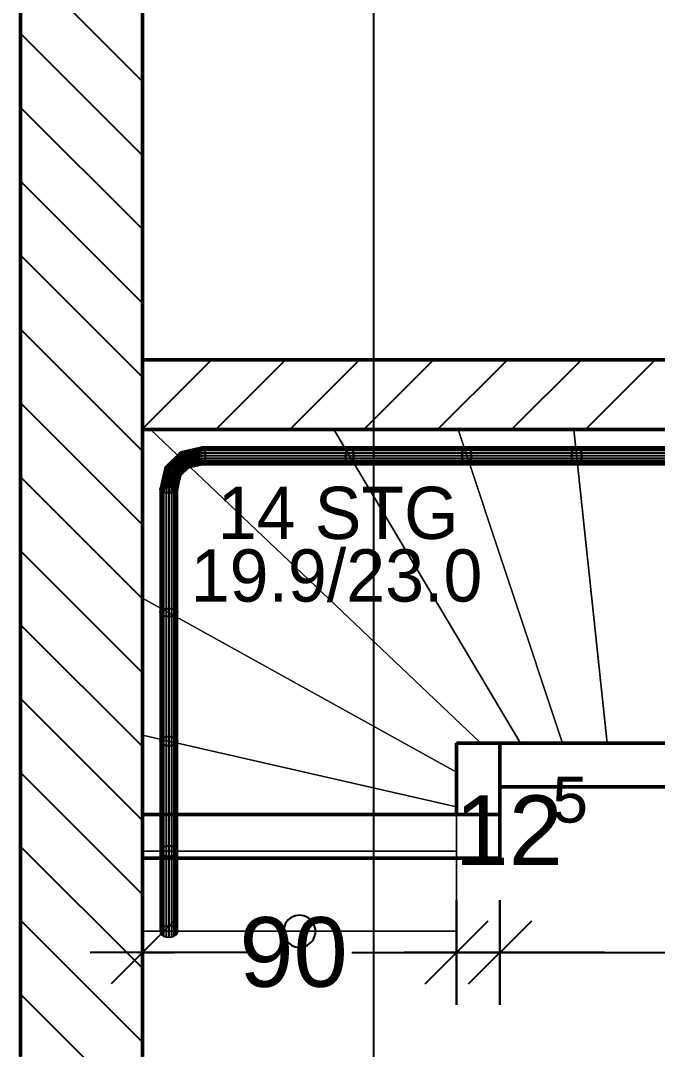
# Model space of a CAD drawing. Extents: x 0 to 756, y -25 to 420.
# Drawn here: x 113.6 to 150.1, y 233.6 to 292.7 of the extents above; entities that cross this region are included whole.
import ezdxf
from ezdxf.lldxf.tags import DXFTag

# ---------------------------------------------------------------- set-up
doc = ezdxf.new("R2010")
doc.units = 0
doc.layers.get('0').update_dxf_attribs({"lineweight": 25})
doc.layers.get('DEFPOINTS').update_dxf_attribs({"lineweight": 25})
for name, color, linetype, lineweight in [('A_Aussenwand', 7, 'Continuous', 25), ('A_Innenwand', 7, 'Continuous', 25), ('Allgemein01', 7, 'Continuous', 13), ('Standard', 7, 'Continuous', 25), ('Treppe', 7, 'Continuous', 13), ('Wand Holz nicht tragend', 7, 'Continuous', 13), ('Wand Holz tragend', 7, 'Continuous', 13)]:
    doc.layers.add(name, color=color, linetype=linetype, lineweight=lineweight)
doc.layers.add('A_Dach', color=1, linetype='Continuous', lineweight=25, true_color=0xff0000)
doc.styles.get("Standard").update_dxf_attribs({"font": 'arial.ttf'})
tags = doc.linetypes.add('VERDECKT2_S2', pattern=[0.27, 0.2, -0.07]).pattern_tags.tags
tags[6:7] = [DXFTag(74, 4), DXFTag(75, 0), DXFTag(340, '0'), DXFTag(46, 1.0), DXFTag(50, 0.0), DXFTag(44, 0.0), DXFTag(45, 0.0)]
tags[4:5] = [DXFTag(74, 4), DXFTag(75, 0), DXFTag(340, '0'), DXFTag(46, 1.0), DXFTag(50, 0.0), DXFTag(44, 0.0), DXFTag(45, 0.0)]

# ---------------------------------------------------------------- blocks, each defined once
blk = doc.blocks.new('Referenz-A01I5YQ8IE')
at = {"layer": 'Allgemein01', "color": 0, "linetype": 'VERDECKT2_S2', "lineweight": -2, "ltscale": 0.25}
blk.add_line((133.815, 414.475), (133.815, 5.763), dxfattribs=at)
at = {"layer": 'DEFPOINTS', "color": 0, "linetype": 'Continuous', "lineweight": -2, "ltscale": 0.25}
for p, q in [((120.567, 273.168), (120.567, 273.168)), ((120.567, 273.168), (120.567, 273.168)), ((120.567, 273.168), (120.567, 273.168)), ((120.567, 273.168), (120.567, 273.168)), ((120.567, 269.168), (120.567, 269.168)), ((120.567, 269.168), (120.567, 269.168)), ((120.567, 269.168), (120.567, 269.168)), ((120.567, 269.168), (120.567, 269.168)), ((138.567, 251.168), (138.567, 251.168)), ((138.567, 251.168), (138.567, 251.168)), ((120.567, 247.073), (120.567, 247.073)), ((120.567, 247.073), (120.567, 247.073)), ((120.567, 244.573), (120.567, 244.573)), ((120.567, 244.573), (120.567, 244.573)), ((120.567, 244.573), (120.567, 244.573)), ((141.067, 244.573), (141.067, 244.573)), ((141.067, 244.573), (141.067, 244.573)), ((120.567, 239.147), (120.567, 239.147)), ((138.567, 239.147), (138.567, 239.147)), ((141.067, 239.147), (141.067, 239.147))]:
    blk.add_line(p, q, dxfattribs=at)
at = {"layer": 'Standard', "color": 0, "lineweight": -2}
for p, q in [((121.851, 266.926), (122.731, 267.869)), ((122.674, 267.81), (121.851, 266.926)), ((121.867, 267.007), (122.811, 267.884)), ((122.731, 267.869), (121.867, 267.007)), ((122.674, 267.81), (121.879, 266.83)), ((122.647, 267.714), (121.879, 266.83)), ((122.811, 267.884), (121.926, 267.064)), ((122.907, 267.855), (121.926, 267.064)), ((122.647, 267.714), (121.949, 266.728)), ((122.651, 267.59), (121.949, 266.728)), ((122.907, 267.855), (122.022, 267.092)), ((123.008, 267.785), (122.022, 267.092)), ((122.651, 267.59), (122.054, 266.629)), ((123.008, 267.785), (122.146, 267.088)), ((123.106, 267.68), (122.146, 267.088)), ((123.106, 267.68), (122.286, 267.052)), ((123.923, 268.143), (122.647, 267.714)), ((123.869, 268.072), (122.647, 267.714)), ((122.674, 267.81), (122.647, 267.714)), ((122.647, 267.714), (122.651, 267.59)), ((123.869, 268.072), (122.651, 267.59)), ((123.826, 267.962), (122.651, 267.59)), ((122.651, 267.59), (122.686, 267.451)), ((123.983, 268.168), (122.674, 267.81)), ((123.923, 268.143), (122.674, 267.81)), ((122.731, 267.869), (122.674, 267.81)), ((123.826, 267.962), (122.686, 267.451)), ((123.799, 267.822), (122.686, 267.451)), ((123.983, 268.168), (122.731, 267.869)), ((124.043, 268.143), (122.731, 267.869)), ((122.811, 267.884), (122.731, 267.869)), ((123.799, 267.822), (122.749, 267.309)), ((123.789, 267.668), (122.749, 267.309)), ((124.043, 268.143), (122.811, 267.884)), ((124.097, 268.072), (122.811, 267.884)), ((122.907, 267.855), (122.811, 267.884)), ((123.789, 267.668), (122.834, 267.179)), ((124.097, 268.072), (122.907, 267.855)), ((124.14, 267.962), (122.907, 267.855)), ((123.008, 267.785), (122.907, 267.855)), ((124.14, 267.962), (123.008, 267.785)), ((124.167, 267.822), (123.008, 267.785)), ((123.106, 267.68), (123.008, 267.785)), ((124.167, 267.822), (123.106, 267.68)), ((124.177, 267.668), (123.106, 267.68)), ((123.191, 267.55), (123.106, 267.68)), ((124.177, 267.668), (123.191, 267.55)), ((123.799, 267.822), (123.789, 267.668)), ((123.789, 267.668), (123.799, 267.513)), ((132.207, 267.668), (123.789, 267.668)), ((123.826, 267.962), (123.799, 267.822)), ((132.218, 267.822), (123.799, 267.822)), ((123.869, 268.072), (123.826, 267.962)), ((132.251, 267.962), (123.826, 267.962)), ((123.923, 268.143), (123.869, 268.072)), ((132.302, 268.072), (123.869, 268.072)), ((123.983, 268.168), (123.923, 268.143)), ((132.366, 268.143), (123.923, 268.143)), ((132.437, 268.168), (123.983, 268.168)), ((124.043, 268.143), (123.983, 268.168)), ((132.508, 268.143), (124.043, 268.143)), ((124.097, 268.072), (124.043, 268.143)), ((132.572, 268.072), (124.097, 268.072)), ((124.14, 267.962), (124.097, 268.072)), ((132.623, 267.962), (124.14, 267.962)), ((124.167, 267.822), (124.14, 267.962)), ((132.655, 267.822), (124.167, 267.822)), ((124.177, 267.668), (124.167, 267.822)), ((124.167, 267.513), (124.177, 267.668)), ((132.666, 267.668), (124.177, 267.668)), ((132.207, 267.668), (132.218, 267.822)), ((132.218, 267.822), (132.207, 267.668)), ((132.218, 267.513), (132.207, 267.668)), ((132.207, 267.668), (132.218, 267.513)), ((138.891, 267.668), (132.207, 267.668)), ((132.218, 267.822), (132.251, 267.962)), ((132.251, 267.962), (132.218, 267.822)), ((138.905, 267.822), (132.218, 267.822)), ((132.251, 267.962), (132.302, 268.072)), ((132.302, 268.072), (132.251, 267.962)), ((138.943, 267.962), (132.251, 267.962)), ((132.302, 268.072), (132.366, 268.143)), ((132.366, 268.143), (132.302, 268.072)), ((139.002, 268.072), (132.302, 268.072)), ((132.366, 268.143), (132.437, 268.168)), ((132.437, 268.168), (132.366, 268.143)), ((139.078, 268.143), (132.366, 268.143)), ((132.508, 268.143), (132.437, 268.168)), ((139.161, 268.168), (132.437, 268.168)), ((132.437, 268.168), (132.508, 268.143)), ((132.572, 268.072), (132.508, 268.143)), ((132.508, 268.143), (132.572, 268.072)), ((139.244, 268.143), (132.508, 268.143)), ((132.623, 267.962), (132.572, 268.072)), ((132.572, 268.072), (132.623, 267.962)), ((139.319, 268.072), (132.572, 268.072)), ((132.655, 267.822), (132.623, 267.962)), ((132.623, 267.962), (132.655, 267.822)), ((139.379, 267.962), (132.623, 267.962)), ((132.666, 267.668), (132.655, 267.822)), ((132.655, 267.822), (132.666, 267.668)), ((139.417, 267.822), (132.655, 267.822)), ((132.655, 267.513), (132.666, 267.668)), ((132.666, 267.668), (132.655, 267.513)), ((139.43, 267.668), (132.666, 267.668)), ((138.891, 267.668), (138.905, 267.822)), ((138.905, 267.822), (138.891, 267.668)), ((138.905, 267.513), (138.891, 267.668)), ((138.891, 267.668), (138.905, 267.513)), ((145.172, 267.668), (138.891, 267.668)), ((138.905, 267.822), (138.943, 267.962)), ((138.943, 267.962), (138.905, 267.822)), ((145.186, 267.822), (138.905, 267.822)), ((138.943, 267.962), (139.002, 268.072)), ((139.002, 268.072), (138.943, 267.962)), ((145.228, 267.962), (138.943, 267.962)), ((139.002, 268.072), (139.078, 268.143)), ((139.078, 268.143), (139.002, 268.072)), ((145.292, 268.072), (139.002, 268.072)), ((139.078, 268.143), (139.161, 268.168)), ((139.161, 268.168), (139.078, 268.143)), ((145.374, 268.143), (139.078, 268.143)), ((139.244, 268.143), (139.161, 268.168)), ((145.464, 268.168), (139.161, 268.168)), ((139.161, 268.168), (139.244, 268.143)), ((139.319, 268.072), (139.244, 268.143)), ((139.244, 268.143), (139.319, 268.072)), ((145.554, 268.143), (139.244, 268.143)), ((139.379, 267.962), (139.319, 268.072)), ((139.319, 268.072), (139.379, 267.962)), ((145.635, 268.072), (139.319, 268.072)), ((139.417, 267.822), (139.379, 267.962)), ((139.379, 267.962), (139.417, 267.822)), ((145.7, 267.962), (139.379, 267.962)), ((139.43, 267.668), (139.417, 267.822)), ((139.417, 267.822), (139.43, 267.668)), ((145.741, 267.822), (139.417, 267.822)), ((139.417, 267.513), (139.43, 267.668)), ((139.43, 267.668), (139.417, 267.513)), ((145.755, 267.668), (139.43, 267.668)), ((145.172, 267.668), (145.186, 267.822)), ((145.186, 267.822), (145.172, 267.668)), ((145.186, 267.513), (145.172, 267.668)), ((145.172, 267.668), (145.186, 267.513)), ((150.536, 267.668), (145.172, 267.668)), ((145.186, 267.822), (145.228, 267.962)), ((145.228, 267.962), (145.186, 267.822)), ((150.552, 267.822), (145.186, 267.822)), ((145.228, 267.962), (145.292, 268.072)), ((145.292, 268.072), (145.228, 267.962)), ((150.598, 267.962), (145.228, 267.962)), ((145.292, 268.072), (145.374, 268.143)), ((145.374, 268.143), (145.292, 268.072)), ((150.669, 268.072), (145.292, 268.072)), ((145.374, 268.143), (145.464, 268.168)), ((145.464, 268.168), (145.374, 268.143)), ((150.759, 268.143), (145.374, 268.143)), ((145.554, 268.143), (145.464, 268.168)), ((150.859, 268.168), (145.464, 268.168)), ((145.464, 268.168), (145.554, 268.143)), ((145.635, 268.072), (145.554, 268.143)), ((145.554, 268.143), (145.635, 268.072)), ((150.959, 268.143), (145.554, 268.143)), ((145.7, 267.962), (145.635, 268.072)), ((145.635, 268.072), (145.7, 267.962)), ((151.049, 268.072), (145.635, 268.072)), ((145.741, 267.822), (145.7, 267.962)), ((145.7, 267.962), (145.741, 267.822)), ((151.12, 267.962), (145.7, 267.962)), ((145.755, 267.668), (145.741, 267.822)), ((145.741, 267.822), (145.755, 267.668)), ((151.166, 267.822), (145.741, 267.822)), ((145.741, 267.513), (145.755, 267.668)), ((145.755, 267.668), (145.741, 267.513)), ((151.182, 267.668), (145.755, 267.668)), ((121.926, 267.064), (121.567, 265.758)), ((121.867, 267.007), (121.567, 265.758)), ((122.022, 267.092), (121.591, 265.819)), ((121.926, 267.064), (121.591, 265.819)), ((121.867, 267.007), (121.591, 265.696)), ((122.022, 267.092), (121.662, 265.874)), ((122.146, 267.088), (121.662, 265.874)), ((122.146, 267.088), (121.773, 265.918)), ((122.286, 267.052), (121.773, 265.918)), ((121.867, 267.007), (121.851, 266.926)), ((121.926, 267.064), (121.867, 267.007)), ((122.286, 267.052), (121.912, 265.947)), ((122.022, 267.092), (121.926, 267.064)), ((122.146, 267.088), (122.022, 267.092)), ((122.686, 267.451), (122.054, 266.629)), ((122.286, 267.052), (122.146, 267.088)), ((122.686, 267.451), (122.184, 266.544)), ((122.749, 267.309), (122.184, 266.544)), ((123.191, 267.55), (122.286, 267.052)), ((122.427, 266.989), (122.286, 267.052)), ((122.749, 267.309), (122.325, 266.481)), ((122.834, 267.179), (122.325, 266.481)), ((123.191, 267.55), (122.427, 266.989)), ((123.254, 267.408), (122.427, 266.989)), ((122.834, 267.179), (122.465, 266.446)), ((122.932, 267.074), (122.465, 266.446)), ((123.254, 267.408), (122.557, 266.904)), ((123.289, 267.269), (122.557, 266.904)), ((122.932, 267.074), (122.589, 266.442)), ((123.034, 267.003), (122.589, 266.442)), ((123.289, 267.269), (122.662, 266.805)), ((123.293, 267.145), (122.662, 266.805)), ((123.034, 267.003), (122.685, 266.47)), ((122.686, 267.451), (122.749, 267.309)), ((123.293, 267.145), (122.732, 266.703)), ((123.266, 267.049), (122.732, 266.703)), ((122.749, 267.309), (122.834, 267.179)), ((123.266, 267.049), (122.76, 266.607)), ((123.799, 267.513), (122.834, 267.179)), ((122.834, 267.179), (122.932, 267.074)), ((123.799, 267.513), (122.932, 267.074)), ((123.826, 267.374), (122.932, 267.074)), ((122.932, 267.074), (123.034, 267.003)), ((123.826, 267.374), (123.034, 267.003)), ((123.869, 267.263), (123.034, 267.003)), ((123.034, 267.003), (123.129, 266.975)), ((123.869, 267.263), (123.129, 266.975)), ((123.923, 267.192), (123.129, 266.975)), ((124.167, 267.513), (123.191, 267.55)), ((123.254, 267.408), (123.191, 267.55)), ((123.923, 267.192), (123.209, 266.99)), ((123.209, 266.99), (123.983, 267.168)), ((123.209, 266.99), (123.266, 267.049)), ((124.167, 267.513), (123.254, 267.408)), ((124.14, 267.374), (123.254, 267.408)), ((123.289, 267.269), (123.254, 267.408)), ((124.043, 267.192), (123.266, 267.049)), ((123.983, 267.168), (123.266, 267.049)), ((123.266, 267.049), (123.293, 267.145)), ((124.14, 267.374), (123.289, 267.269)), ((124.097, 267.263), (123.289, 267.269)), ((123.293, 267.145), (123.289, 267.269)), ((124.097, 267.263), (123.293, 267.145)), ((124.043, 267.192), (123.293, 267.145)), ((123.799, 267.513), (123.826, 267.374)), ((132.218, 267.513), (123.799, 267.513)), ((123.826, 267.374), (123.869, 267.263)), ((132.251, 267.374), (123.826, 267.374)), ((123.869, 267.263), (123.923, 267.192)), ((132.302, 267.263), (123.869, 267.263)), ((123.923, 267.192), (123.983, 267.168)), ((132.366, 267.192), (123.923, 267.192)), ((123.983, 267.168), (124.043, 267.192)), ((123.983, 267.168), (132.437, 267.168)), ((124.043, 267.192), (124.097, 267.263)), ((132.508, 267.192), (124.043, 267.192)), ((124.097, 267.263), (124.14, 267.374)), ((132.572, 267.263), (124.097, 267.263)), ((124.14, 267.374), (124.167, 267.513)), ((132.623, 267.374), (124.14, 267.374)), ((132.655, 267.513), (124.167, 267.513)), ((132.251, 267.374), (132.218, 267.513)), ((132.218, 267.513), (132.251, 267.374)), ((138.905, 267.513), (132.218, 267.513)), ((132.302, 267.263), (132.251, 267.374)), ((132.251, 267.374), (132.302, 267.263)), ((138.943, 267.374), (132.251, 267.374)), ((132.366, 267.192), (132.302, 267.263)), ((132.302, 267.263), (132.366, 267.192)), ((139.002, 267.263), (132.302, 267.263)), ((132.437, 267.168), (132.366, 267.192)), ((132.366, 267.192), (132.437, 267.168)), ((139.078, 267.192), (132.366, 267.192)), ((132.437, 267.168), (132.508, 267.192)), ((132.508, 267.192), (132.437, 267.168)), ((132.437, 267.168), (139.161, 267.168)), ((132.508, 267.192), (132.572, 267.263)), ((132.572, 267.263), (132.508, 267.192)), ((139.244, 267.192), (132.508, 267.192)), ((132.572, 267.263), (132.623, 267.374)), ((132.623, 267.374), (132.572, 267.263)), ((139.319, 267.263), (132.572, 267.263)), ((132.623, 267.374), (132.655, 267.513)), ((132.655, 267.513), (132.623, 267.374)), ((139.379, 267.374), (132.623, 267.374)), ((139.417, 267.513), (132.655, 267.513)), ((138.943, 267.374), (138.905, 267.513)), ((138.905, 267.513), (138.943, 267.374)), ((145.186, 267.513), (138.905, 267.513)), ((139.002, 267.263), (138.943, 267.374)), ((138.943, 267.374), (139.002, 267.263)), ((145.228, 267.374), (138.943, 267.374)), ((139.078, 267.192), (139.002, 267.263)), ((139.002, 267.263), (139.078, 267.192)), ((145.292, 267.263), (139.002, 267.263)), ((139.161, 267.168), (139.078, 267.192)), ((139.078, 267.192), (139.161, 267.168)), ((145.374, 267.192), (139.078, 267.192)), ((139.161, 267.168), (139.244, 267.192)), ((139.244, 267.192), (139.161, 267.168)), ((139.161, 267.168), (145.464, 267.168)), ((139.244, 267.192), (139.319, 267.263)), ((139.319, 267.263), (139.244, 267.192)), ((145.554, 267.192), (139.244, 267.192)), ((139.319, 267.263), (139.379, 267.374)), ((139.379, 267.374), (139.319, 267.263)), ((145.635, 267.263), (139.319, 267.263)), ((139.379, 267.374), (139.417, 267.513)), ((139.417, 267.513), (139.379, 267.374)), ((145.7, 267.374), (139.379, 267.374)), ((145.741, 267.513), (139.417, 267.513)), ((145.228, 267.374), (145.186, 267.513)), ((145.186, 267.513), (145.228, 267.374)), ((150.552, 267.513), (145.186, 267.513)), ((145.292, 267.263), (145.228, 267.374)), ((145.228, 267.374), (145.292, 267.263)), ((150.598, 267.374), (145.228, 267.374)), ((145.374, 267.192), (145.292, 267.263)), ((145.292, 267.263), (145.374, 267.192)), ((150.669, 267.263), (145.292, 267.263)), ((145.464, 267.168), (145.374, 267.192)), ((145.374, 267.192), (145.464, 267.168)), ((150.759, 267.192), (145.374, 267.192)), ((145.464, 267.168), (145.554, 267.192)), ((145.554, 267.192), (145.464, 267.168)), ((145.464, 267.168), (150.859, 267.168)), ((145.554, 267.192), (145.635, 267.263)), ((145.635, 267.263), (145.554, 267.192)), ((150.959, 267.192), (145.554, 267.192)), ((145.635, 267.263), (145.7, 267.374)), ((145.7, 267.374), (145.635, 267.263)), ((151.049, 267.263), (145.635, 267.263)), ((145.7, 267.374), (145.741, 267.513)), ((145.741, 267.513), (145.7, 267.374)), ((151.12, 267.374), (145.7, 267.374)), ((151.166, 267.513), (145.741, 267.513)), ((121.851, 266.926), (121.591, 265.696)), ((121.851, 266.926), (121.662, 265.641)), ((121.879, 266.83), (121.662, 265.641)), ((121.879, 266.83), (121.773, 265.597)), ((121.949, 266.728), (121.773, 265.597)), ((121.851, 266.926), (121.879, 266.83)), ((121.879, 266.83), (121.949, 266.728)), ((122.427, 266.989), (121.912, 265.947)), ((121.949, 266.728), (121.912, 265.568)), ((122.054, 266.629), (121.912, 265.568)), ((121.949, 266.728), (122.054, 266.629)), ((122.054, 266.629), (122.184, 266.544)), ((122.054, 266.629), (122.067, 265.559)), ((122.427, 266.989), (122.067, 265.956)), ((122.557, 266.904), (122.067, 265.956)), ((122.184, 266.544), (122.067, 265.559)), ((122.184, 266.544), (122.325, 266.481)), ((122.184, 266.544), (122.221, 265.568)), ((122.557, 266.904), (122.221, 265.947)), ((122.662, 266.805), (122.221, 265.947)), ((122.325, 266.481), (122.221, 265.568)), ((122.325, 266.481), (122.465, 266.446)), ((122.325, 266.481), (122.361, 265.597)), ((122.662, 266.805), (122.361, 265.918)), ((122.732, 266.703), (122.361, 265.918)), ((122.465, 266.446), (122.361, 265.597)), ((122.557, 266.904), (122.427, 266.989)), ((122.465, 266.446), (122.589, 266.442)), ((122.465, 266.446), (122.471, 265.641)), ((122.732, 266.703), (122.471, 265.874)), ((122.76, 266.607), (122.471, 265.874)), ((122.589, 266.442), (122.471, 265.641)), ((122.76, 266.607), (122.542, 265.819)), ((122.744, 266.527), (122.542, 265.819)), ((122.685, 266.47), (122.542, 265.696)), ((122.589, 266.442), (122.542, 265.696)), ((122.662, 266.805), (122.557, 266.904)), ((122.567, 265.758), (122.744, 266.527)), ((122.685, 266.47), (122.567, 265.758)), ((122.589, 266.442), (122.685, 266.47)), ((122.732, 266.703), (122.662, 266.805)), ((123.129, 266.975), (122.685, 266.47)), ((122.685, 266.47), (122.744, 266.527)), ((122.76, 266.607), (122.732, 266.703)), ((122.744, 266.527), (123.209, 266.99)), ((123.129, 266.975), (122.744, 266.527)), ((122.744, 266.527), (122.76, 266.607)), ((123.209, 266.99), (122.76, 266.607)), ((123.129, 266.975), (123.209, 266.99)), ((121.591, 265.819), (121.567, 265.758)), ((121.567, 265.758), (121.591, 265.819)), ((121.662, 265.874), (121.591, 265.819)), ((121.591, 265.819), (121.662, 265.874)), ((121.591, 265.819), (121.591, 258.73)), ((121.773, 265.918), (121.662, 265.874)), ((121.662, 265.874), (121.773, 265.918)), ((121.662, 265.874), (121.662, 258.792)), ((121.912, 265.947), (121.773, 265.918)), ((121.773, 265.918), (121.912, 265.947)), ((121.773, 265.918), (121.773, 258.841)), ((122.067, 265.956), (121.912, 265.947)), ((121.912, 265.947), (122.067, 265.956)), ((121.912, 265.947), (121.912, 258.873)), ((122.221, 265.947), (122.067, 265.956)), ((122.067, 265.956), (122.067, 258.884)), ((122.067, 265.956), (122.221, 265.947)), ((122.361, 265.918), (122.221, 265.947)), ((122.221, 265.947), (122.221, 258.873)), ((122.221, 265.947), (122.361, 265.918)), ((122.471, 265.874), (122.361, 265.918)), ((122.361, 265.918), (122.361, 258.841)), ((122.361, 265.918), (122.471, 265.874)), ((122.542, 265.819), (122.471, 265.874)), ((122.471, 265.874), (122.471, 258.792)), ((122.471, 265.874), (122.542, 265.819)), ((122.567, 265.758), (122.542, 265.819)), ((122.542, 265.819), (122.542, 258.73)), ((122.542, 265.819), (122.567, 265.758)), ((121.591, 265.696), (121.567, 265.758)), ((121.567, 265.758), (121.567, 258.661)), ((121.567, 265.758), (121.591, 265.696)), ((121.662, 265.641), (121.591, 265.696)), ((121.591, 265.696), (121.591, 258.593)), ((121.591, 265.696), (121.662, 265.641)), ((121.773, 265.597), (121.662, 265.641)), ((121.662, 265.641), (121.662, 258.531)), ((121.662, 265.641), (121.773, 265.597)), ((121.912, 265.568), (121.773, 265.597)), ((121.773, 265.597), (121.773, 258.481)), ((121.773, 265.597), (121.912, 265.568)), ((122.067, 265.559), (121.912, 265.568)), ((121.912, 265.568), (121.912, 258.45)), ((121.912, 265.568), (122.067, 265.559)), ((122.221, 265.568), (122.067, 265.559)), ((122.067, 265.559), (122.221, 265.568)), ((122.067, 265.559), (122.067, 258.439)), ((122.361, 265.597), (122.221, 265.568)), ((122.221, 265.568), (122.361, 265.597)), ((122.221, 265.568), (122.221, 258.45)), ((122.471, 265.641), (122.361, 265.597)), ((122.361, 265.597), (122.471, 265.641)), ((122.361, 265.597), (122.361, 258.481)), ((122.542, 265.696), (122.471, 265.641)), ((122.471, 265.641), (122.542, 265.696)), ((122.471, 265.641), (122.471, 258.531)), ((122.567, 265.758), (122.542, 265.696)), ((122.542, 265.696), (122.567, 265.758)), ((122.542, 265.696), (122.542, 258.593)), ((122.567, 258.661), (122.567, 265.758)), ((121.591, 258.73), (121.567, 258.661)), ((121.567, 258.661), (121.591, 258.73)), ((121.662, 258.792), (121.591, 258.73)), ((121.591, 258.73), (121.662, 258.792)), ((121.591, 258.73), (121.591, 251.364)), ((121.773, 258.841), (121.662, 258.792)), ((121.662, 258.792), (121.773, 258.841)), ((121.662, 258.792), (121.662, 251.437)), ((121.912, 258.873), (121.773, 258.841)), ((121.773, 258.841), (121.912, 258.873)), ((121.773, 258.841), (121.773, 251.495)), ((122.067, 258.884), (121.912, 258.873)), ((121.912, 258.873), (122.067, 258.884)), ((121.912, 258.873), (121.912, 251.532)), ((122.221, 258.873), (122.067, 258.884)), ((122.067, 258.884), (122.067, 251.544)), ((122.067, 258.884), (122.221, 258.873)), ((122.361, 258.841), (122.221, 258.873)), ((122.221, 258.873), (122.221, 251.532)), ((122.221, 258.873), (122.361, 258.841)), ((122.471, 258.792), (122.361, 258.841)), ((122.361, 258.841), (122.361, 251.495)), ((122.361, 258.841), (122.471, 258.792)), ((122.542, 258.73), (122.471, 258.792)), ((122.471, 258.792), (122.471, 251.437)), ((122.471, 258.792), (122.542, 258.73)), ((122.567, 258.661), (122.542, 258.73)), ((122.542, 258.73), (122.542, 251.364)), ((122.542, 258.73), (122.567, 258.661)), ((121.567, 258.661), (121.567, 251.284)), ((121.591, 258.593), (121.567, 258.661)), ((121.567, 258.661), (121.591, 258.593)), ((121.591, 258.593), (121.591, 251.203)), ((121.662, 258.531), (121.591, 258.593)), ((121.591, 258.593), (121.662, 258.531)), ((121.662, 258.531), (121.662, 251.131)), ((121.773, 258.481), (121.662, 258.531)), ((121.662, 258.531), (121.773, 258.481)), ((121.773, 258.481), (121.773, 251.073)), ((121.912, 258.45), (121.773, 258.481)), ((121.773, 258.481), (121.912, 258.45)), ((121.912, 258.45), (121.912, 251.036)), ((122.067, 258.439), (121.912, 258.45)), ((121.912, 258.45), (122.067, 258.439)), ((122.221, 258.45), (122.067, 258.439)), ((122.067, 258.439), (122.221, 258.45)), ((122.067, 258.439), (122.067, 251.023)), ((122.361, 258.481), (122.221, 258.45)), ((122.221, 258.45), (122.361, 258.481)), ((122.221, 258.45), (122.221, 251.036)), ((122.471, 258.531), (122.361, 258.481)), ((122.361, 258.481), (122.471, 258.531)), ((122.361, 258.481), (122.361, 251.073)), ((122.542, 258.593), (122.471, 258.531)), ((122.471, 258.531), (122.542, 258.593)), ((122.471, 258.531), (122.471, 251.131)), ((122.567, 258.661), (122.542, 258.593)), ((122.542, 258.593), (122.567, 258.661)), ((122.542, 258.593), (122.542, 251.203)), ((122.567, 251.284), (122.567, 258.661)), ((121.591, 251.364), (121.567, 251.284)), ((121.567, 251.284), (121.591, 251.364)), ((121.591, 251.203), (121.567, 251.284)), ((121.567, 251.284), (121.567, 244.968)), ((121.567, 251.284), (121.591, 251.203)), ((121.662, 251.437), (121.591, 251.364)), ((121.591, 251.364), (121.662, 251.437)), ((121.591, 251.364), (121.591, 245.063)), ((121.662, 251.131), (121.591, 251.203)), ((121.591, 251.203), (121.591, 244.872)), ((121.591, 251.203), (121.662, 251.131)), ((121.773, 251.495), (121.662, 251.437)), ((121.662, 251.437), (121.773, 251.495)), ((121.662, 251.437), (121.662, 245.149)), ((121.773, 251.073), (121.662, 251.131)), ((121.662, 251.131), (121.662, 244.786)), ((121.662, 251.131), (121.773, 251.073)), ((121.912, 251.532), (121.773, 251.495)), ((121.773, 251.495), (121.912, 251.532)), ((121.773, 251.495), (121.773, 245.217)), ((121.912, 251.036), (121.773, 251.073)), ((121.773, 251.073), (121.773, 244.718)), ((121.773, 251.073), (121.912, 251.036)), ((122.067, 251.544), (121.912, 251.532)), ((121.912, 251.532), (122.067, 251.544)), ((121.912, 251.532), (121.912, 245.261)), ((122.221, 251.532), (122.067, 251.544)), ((122.067, 251.544), (122.067, 245.276)), ((122.067, 251.544), (122.221, 251.532)), ((122.361, 251.495), (122.221, 251.532)), ((122.221, 251.532), (122.221, 245.261)), ((122.221, 251.532), (122.361, 251.495)), ((122.361, 251.073), (122.221, 251.036)), ((122.221, 251.036), (122.361, 251.073)), ((122.471, 251.437), (122.361, 251.495)), ((122.361, 251.495), (122.361, 245.217)), ((122.361, 251.495), (122.471, 251.437)), ((122.471, 251.131), (122.361, 251.073)), ((122.361, 251.073), (122.471, 251.131)), ((122.361, 251.073), (122.361, 244.718)), ((122.542, 251.364), (122.471, 251.437)), ((122.471, 251.437), (122.471, 245.149)), ((122.471, 251.437), (122.542, 251.364)), ((122.542, 251.203), (122.471, 251.131)), ((122.471, 251.131), (122.542, 251.203)), ((122.471, 251.131), (122.471, 244.786)), ((122.567, 251.284), (122.542, 251.364)), ((122.542, 251.364), (122.542, 245.063)), ((122.542, 251.364), (122.567, 251.284)), ((122.567, 251.284), (122.542, 251.203)), ((122.542, 251.203), (122.567, 251.284)), ((122.542, 251.203), (122.542, 244.872)), ((122.567, 244.968), (122.567, 251.284)), ((122.067, 251.023), (121.912, 251.036)), ((121.912, 251.036), (121.912, 244.674)), ((121.912, 251.036), (122.067, 251.023)), ((122.221, 251.036), (122.067, 251.023)), ((122.067, 251.023), (122.221, 251.036)), ((122.067, 251.023), (122.067, 244.659)), ((122.221, 251.036), (122.221, 244.674)), ((121.662, 245.149), (121.591, 245.063)), ((121.591, 245.063), (121.662, 245.149)), ((121.773, 245.217), (121.662, 245.149)), ((121.662, 245.149), (121.773, 245.217)), ((121.662, 245.149), (121.662, 240.566)), ((121.912, 245.261), (121.773, 245.217)), ((121.773, 245.217), (121.912, 245.261)), ((121.773, 245.217), (121.773, 240.641)), ((122.067, 245.276), (121.912, 245.261)), ((121.912, 245.261), (122.067, 245.276)), ((121.912, 245.261), (121.912, 240.689)), ((122.221, 245.261), (122.067, 245.276)), ((122.067, 245.276), (122.067, 240.706)), ((122.067, 245.276), (122.221, 245.261)), ((122.361, 245.217), (122.221, 245.261)), ((122.221, 245.261), (122.221, 240.689)), ((122.221, 245.261), (122.361, 245.217)), ((122.471, 245.149), (122.361, 245.217)), ((122.361, 245.217), (122.361, 240.641)), ((122.361, 245.217), (122.471, 245.149)), ((122.542, 245.063), (122.471, 245.149)), ((122.471, 245.149), (122.471, 240.566)), ((122.471, 245.149), (122.542, 245.063)), ((121.591, 245.063), (121.567, 244.968)), ((121.567, 244.968), (121.591, 245.063)), ((121.567, 244.968), (121.567, 240.368)), ((121.591, 244.872), (121.567, 244.968)), ((121.567, 244.968), (121.591, 244.872)), ((121.591, 245.063), (121.591, 240.472)), ((121.591, 244.872), (121.591, 240.263)), ((121.662, 244.786), (121.591, 244.872)), ((121.591, 244.872), (121.662, 244.786)), ((121.662, 244.786), (121.662, 240.169)), ((121.773, 244.718), (121.662, 244.786)), ((121.662, 244.786), (121.773, 244.718)), ((121.773, 244.718), (121.773, 240.094)), ((121.912, 244.674), (121.773, 244.718)), ((121.773, 244.718), (121.912, 244.674)), ((121.912, 244.674), (121.912, 240.046)), ((122.067, 244.659), (121.912, 244.674)), ((121.912, 244.674), (122.067, 244.659)), ((122.221, 244.674), (122.067, 244.659)), ((122.067, 244.659), (122.221, 244.674)), ((122.067, 244.659), (122.067, 240.03)), ((122.361, 244.718), (122.221, 244.674)), ((122.221, 244.674), (122.361, 244.718)), ((122.221, 244.674), (122.221, 240.046)), ((122.471, 244.786), (122.361, 244.718)), ((122.361, 244.718), (122.471, 244.786)), ((122.361, 244.718), (122.361, 240.094)), ((122.542, 244.872), (122.471, 244.786)), ((122.471, 244.786), (122.542, 244.872)), ((122.471, 244.786), (122.471, 240.169)), ((122.567, 244.968), (122.542, 245.063)), ((122.542, 245.063), (122.542, 240.472)), ((122.542, 245.063), (122.567, 244.968)), ((122.567, 244.968), (122.542, 244.872)), ((122.542, 244.872), (122.567, 244.968)), ((122.542, 244.872), (122.542, 240.263)), ((122.567, 240.368), (122.567, 244.968)), ((120.567, 242.147), (120.567, 236.147)), ((138.567, 236.147), (138.567, 242.147)), ((138.567, 242.147), (138.567, 236.147)), ((141.067, 236.147), (141.067, 242.147)), ((141.067, 242.147), (141.067, 236.147)), ((122.367, 240.947), (118.767, 237.347)), ((121.567, 240.368), (121.591, 240.472)), ((121.591, 240.472), (121.662, 240.566)), ((121.662, 240.566), (121.773, 240.641)), ((121.773, 240.641), (121.912, 240.689)), ((121.912, 240.689), (122.067, 240.706)), ((122.067, 240.706), (122.221, 240.689)), ((122.221, 240.689), (122.361, 240.641)), ((122.361, 240.641), (122.471, 240.566)), ((122.471, 240.566), (122.542, 240.472)), ((122.542, 240.472), (122.567, 240.368)), ((136.767, 237.347), (140.367, 240.947)), ((140.367, 240.947), (136.767, 237.347)), ((139.267, 237.347), (142.867, 240.947)), ((142.867, 240.947), (139.267, 237.347)), ((121.567, 240.368), (121.591, 240.263)), ((121.591, 240.263), (121.662, 240.169)), ((121.662, 240.169), (121.773, 240.094)), ((121.773, 240.094), (121.912, 240.046)), ((121.912, 240.046), (122.067, 240.03)), ((122.067, 240.03), (122.221, 240.046)), ((122.221, 240.046), (122.361, 240.094)), ((122.361, 240.094), (122.471, 240.169)), ((122.471, 240.169), (122.542, 240.263)), ((122.542, 240.263), (122.567, 240.368)), ((126.567, 239.147), (117.567, 239.147)), ((120.567, 239.147), (122.378, 239.147)), ((132.567, 239.147), (141.567, 239.147)), ((135.067, 239.147), (144.067, 239.147)), ((144.567, 239.147), (135.567, 239.147)), ((135.578, 239.147), (138.567, 239.147)), ((147.067, 239.147), (138.067, 239.147)), ((138.567, 239.147), (141.067, 239.147)), ((141.067, 239.147), (151.815, 239.147))]:
    blk.add_line(p, q, dxfattribs=at)
at = {"layer": 'Treppe', "color": 0}
for p, q in [((120.567, 269.168), (120.567, 259.494)), ((121.02, 269.168), (120.567, 269.168)), ((120.567, 269.168), (121.02, 269.168)), ((120.567, 259.494), (120.567, 269.168)), ((120.567, 269.168), (120.567, 269.168)), ((131.544, 269.168), (121.02, 269.168)), ((121.02, 269.168), (139.967, 251.168)), ((121.02, 269.168), (131.544, 269.168)), ((139.967, 251.168), (121.02, 269.168)), ((121.02, 269.168), (121.02, 269.168)), ((139.967, 251.168), (121.02, 269.168)), ((121.02, 269.168), (139.967, 251.168)), ((121.02, 269.168), (121.02, 269.168)), ((138.661, 269.168), (131.544, 269.168)), ((131.544, 269.168), (142.253, 251.168)), ((131.544, 269.168), (138.661, 269.168)), ((142.253, 251.168), (131.544, 269.168)), ((131.544, 269.168), (131.544, 269.168)), ((142.253, 251.168), (131.544, 269.168)), ((131.544, 269.168), (142.253, 251.168)), ((131.544, 269.168), (131.544, 269.168)), ((145.305, 269.168), (138.661, 269.168)), ((138.661, 269.168), (144.656, 251.168)), ((138.661, 269.168), (145.305, 269.168)), ((144.656, 251.168), (138.661, 269.168)), ((138.661, 269.168), (138.661, 269.168)), ((144.656, 251.168), (138.661, 269.168)), ((138.661, 269.168), (144.656, 251.168)), ((138.661, 269.168), (138.661, 269.168)), ((150.859, 269.168), (145.305, 269.168)), ((145.305, 269.168), (147.213, 251.168)), ((145.305, 269.168), (150.859, 269.168)), ((147.213, 251.168), (145.305, 269.168)), ((145.305, 269.168), (145.305, 269.168)), ((147.213, 251.168), (145.305, 269.168)), ((145.305, 269.168), (147.213, 251.168)), ((145.305, 269.168), (145.305, 269.168)), ((120.567, 259.494), (138.567, 249.506)), ((138.567, 249.506), (120.567, 259.494)), ((120.567, 259.494), (120.567, 259.494)), ((138.567, 249.506), (120.567, 259.494)), ((120.567, 259.494), (120.567, 251.627)), ((120.567, 259.494), (138.567, 249.506)), ((120.567, 251.627), (120.567, 259.494)), ((120.567, 259.494), (120.567, 259.494)), ((120.567, 251.627), (138.567, 247.508)), ((138.567, 247.508), (120.567, 251.627)), ((120.567, 251.627), (120.567, 251.627)), ((138.567, 247.508), (120.567, 251.627)), ((120.567, 251.627), (120.567, 244.968)), ((120.567, 251.627), (138.567, 247.508)), ((120.567, 244.968), (120.567, 251.627)), ((120.567, 251.627), (120.567, 251.627)), ((138.567, 249.506), (138.567, 251.168)), ((138.567, 251.168), (139.967, 251.168)), ((138.567, 251.168), (138.567, 249.506)), ((139.967, 251.168), (138.567, 251.168)), ((138.567, 251.168), (138.567, 251.168)), ((139.967, 251.168), (142.253, 251.168)), ((142.253, 251.168), (139.967, 251.168)), ((139.967, 251.168), (139.967, 251.168)), ((139.967, 251.168), (139.967, 251.168)), ((142.253, 251.168), (144.656, 251.168)), ((144.656, 251.168), (142.253, 251.168)), ((142.253, 251.168), (142.253, 251.168)), ((142.253, 251.168), (142.253, 251.168)), ((144.656, 251.168), (147.213, 251.168)), ((147.213, 251.168), (144.656, 251.168)), ((144.656, 251.168), (144.656, 251.168)), ((144.656, 251.168), (144.656, 251.168)), ((147.213, 251.168), (150.859, 251.168)), ((150.859, 251.168), (147.213, 251.168)), ((147.213, 251.168), (147.213, 251.168)), ((147.213, 251.168), (147.213, 251.168)), ((138.567, 249.506), (138.567, 249.506)), ((138.567, 247.508), (138.567, 249.506)), ((138.567, 249.506), (138.567, 247.508)), ((138.567, 249.506), (138.567, 249.506)), ((138.567, 247.508), (138.567, 247.508)), ((138.567, 244.968), (138.567, 247.508)), ((138.567, 247.508), (138.567, 244.968)), ((138.567, 247.508), (138.567, 247.508)), ((120.567, 244.968), (138.567, 244.968)), ((138.567, 244.968), (120.567, 244.968)), ((120.567, 244.968), (120.567, 244.968)), ((138.567, 244.968), (120.567, 244.968)), ((120.567, 244.968), (120.567, 240.368)), ((120.567, 244.968), (138.567, 244.968)), ((120.567, 240.368), (120.567, 244.968)), ((120.567, 244.968), (120.567, 244.968)), ((138.567, 244.968), (138.567, 244.968)), ((138.567, 240.368), (138.567, 244.968)), ((138.567, 244.968), (138.567, 240.368)), ((138.567, 244.968), (138.567, 244.968)), ((120.567, 240.368), (138.567, 240.368)), ((138.567, 240.368), (120.567, 240.368)), ((120.567, 240.368), (120.567, 240.368)), ((138.567, 240.368), (138.567, 240.368))]:
    blk.add_line(p, q, dxfattribs=at)
at = {"layer": 'Treppe', "color": 0, "lineweight": -2}
for p, q in [((128.916, 241.018), (128.837, 240.928)), ((129.007, 241.098), (128.916, 241.018)), ((129.107, 241.164), (129.007, 241.098)), ((129.215, 241.218), (129.107, 241.164)), ((129.329, 241.256), (129.215, 241.218)), ((129.447, 241.28), (129.329, 241.256)), ((129.567, 241.288), (129.447, 241.28)), ((129.687, 241.28), (129.567, 241.288)), ((129.805, 241.256), (129.687, 241.28)), ((129.919, 241.218), (129.805, 241.256)), ((130.027, 241.164), (129.919, 241.218)), ((130.127, 241.098), (130.027, 241.164)), ((130.217, 241.018), (130.127, 241.098)), ((130.297, 240.928), (130.217, 241.018)), ((128.655, 240.488), (128.647, 240.368)), ((128.678, 240.606), (128.655, 240.488)), ((128.717, 240.72), (128.678, 240.606)), ((128.77, 240.828), (128.717, 240.72)), ((128.837, 240.928), (128.77, 240.828)), ((130.364, 240.828), (130.297, 240.928)), ((130.417, 240.72), (130.364, 240.828)), ((130.455, 240.606), (130.417, 240.72)), ((130.479, 240.488), (130.455, 240.606)), ((130.487, 240.368), (130.479, 240.488)), ((128.647, 240.368), (128.655, 240.248)), ((128.655, 240.248), (128.678, 240.13)), ((128.678, 240.13), (128.717, 240.016)), ((128.717, 240.016), (128.77, 239.908)), ((128.77, 239.908), (128.837, 239.808)), ((130.297, 239.808), (130.364, 239.908)), ((130.364, 239.908), (130.417, 240.016)), ((130.417, 240.016), (130.455, 240.13)), ((130.455, 240.13), (130.479, 240.248)), ((130.479, 240.248), (130.487, 240.368)), ((128.837, 239.808), (128.916, 239.717)), ((128.916, 239.717), (129.007, 239.638)), ((129.007, 239.638), (129.107, 239.571)), ((129.107, 239.571), (129.215, 239.518)), ((129.215, 239.518), (129.329, 239.479)), ((129.329, 239.479), (129.447, 239.456)), ((129.447, 239.456), (129.567, 239.448)), ((129.567, 239.448), (129.687, 239.456)), ((129.687, 239.456), (129.805, 239.479)), ((129.805, 239.479), (129.919, 239.518)), ((129.919, 239.518), (130.027, 239.571)), ((130.027, 239.571), (130.127, 239.638)), ((130.127, 239.638), (130.217, 239.717)), ((130.217, 239.717), (130.297, 239.808))]:
    blk.add_line(p, q, dxfattribs=at)
at = {"layer": 'Wand Holz nicht tragend', "color": 0, "lineweight": 50}
for p, q in [((120.567, 273.168), (120.567, 269.168)), ((215.567, 273.168), (120.567, 273.168)), ((120.567, 269.168), (120.567, 273.168)), ((120.567, 273.168), (215.567, 273.168)), ((120.567, 273.168), (120.567, 273.168)), ((120.567, 269.168), (215.567, 269.168)), ((215.567, 269.168), (120.567, 269.168)), ((120.567, 269.168), (120.567, 269.168)), ((138.567, 251.168), (138.567, 247.073)), ((141.067, 251.168), (138.567, 251.168)), ((138.567, 247.073), (138.567, 251.168)), ((138.567, 251.168), (141.067, 251.168)), ((138.567, 251.168), (138.567, 251.168)), ((141.067, 247.073), (141.067, 251.168)), ((141.067, 251.168), (141.067, 247.073)), ((141.067, 251.168), (141.067, 251.168)), ((141.067, 251.168), (141.067, 248.668)), ((173.859, 251.168), (141.067, 251.168)), ((141.067, 251.168), (141.067, 251.168)), ((141.067, 251.168), (141.067, 248.668)), ((141.067, 251.168), (173.859, 251.168)), ((141.067, 248.668), (173.859, 248.668)), ((141.067, 248.668), (141.067, 248.668)), ((173.859, 248.668), (141.067, 248.668)), ((141.067, 247.073), (120.567, 247.073)), ((120.567, 247.073), (120.567, 244.573)), ((120.567, 244.573), (120.567, 247.073)), ((120.567, 247.073), (141.067, 247.073)), ((120.567, 247.073), (120.567, 247.073)), ((138.567, 247.073), (141.067, 247.073)), ((141.067, 247.073), (138.567, 247.073)), ((138.567, 247.073), (138.567, 247.073)), ((141.067, 247.073), (141.067, 247.073)), ((141.067, 244.573), (141.067, 247.073)), ((141.067, 247.073), (141.067, 244.573)), ((141.067, 247.073), (141.067, 247.073)), ((120.567, 244.573), (141.067, 244.573)), ((141.067, 244.573), (120.567, 244.573)), ((120.567, 244.573), (120.567, 244.573)), ((141.067, 244.573), (141.067, 244.573))]:
    blk.add_line(p, q, dxfattribs=at)
at = {"layer": 'Wand Holz tragend', "color": 0, "lineweight": 50}
for p, q in [((113.567, 386.168), (113.567, 233.168)), ((113.567, 233.168), (113.567, 386.168)), ((120.567, 233.168), (120.567, 386.168)), ((120.567, 386.168), (120.567, 233.168))]:
    blk.add_line(p, q, dxfattribs=at)
at = {"layer": 'Standard', "color": 0, "lineweight": -2, "attachment_point": 1}
for s, insert, char_height in [('{\\fArial;5}', (144.069, 249.248), 2.64), ('{\\fArial;12}', (138.462, 248.168), 4), ('{\\fArial;90}', (126.119, 241.179), 4)]:
    blk.add_mtext(s, dxfattribs=dict(at, insert=insert, char_height=char_height))
at = {"layer": 'Wand Holz tragend', "color": 0, "lineweight": -2, "char_height": 3, "attachment_point": 1}
for s, insert in [('{\\fPosterama Text Light;14}', (124.877, 265.889)), ('{\\fPosterama Text Light;STG}', (130.438, 265.889)), ('{\\fPosterama Text Light;19.9/23.0}', (123.326, 262.295))]:
    blk.add_mtext(s, dxfattribs=dict(at, insert=insert))
blk = doc.blocks.new('Wand-A01I5YQQIE', base_point=(113.567, 33.11))
at = {"color": 0, "linetype": 'ByBlock', "lineweight": -2, "ltscale": 0.25}
for p, q in [((113.567, 33.11), (113.567, 393.168)), ((120.567, 273.168), (120.567, 386.168)), ((120.567, 155.768), (120.567, 269.168))]:
    blk.add_line(p, q, dxfattribs=at)
at = {"color": 0, "lineweight": -2}
for p, q in [((120.567, 289.154), (113.567, 296.154)), ((120.567, 284.912), (113.567, 291.912)), ((120.567, 280.669), (113.567, 287.669)), ((120.567, 276.426), (113.567, 283.426)), ((120.567, 272.184), (113.567, 279.184)), ((120.567, 267.941), (113.567, 274.941)), ((120.567, 263.698), (113.567, 270.698)), ((120.567, 259.456), (113.567, 266.456)), ((120.567, 255.213), (113.567, 262.213)), ((120.567, 250.97), (113.567, 257.97)), ((120.567, 246.728), (113.567, 253.728)), ((120.567, 242.485), (113.567, 249.485)), ((120.567, 238.243), (113.567, 245.243)), ((120.567, 234), (113.567, 241)), ((120.567, 229.757), (113.567, 236.757))]:
    blk.add_line(p, q, dxfattribs=at)
blk = doc.blocks.new('Wand-A01I5YQUIE', base_point=(120.567, 269.168))
at = {"color": 0, "lineweight": -2}
for p, q in [((120.567, 269.213), (124.521, 273.168)), ((124.764, 269.168), (128.764, 273.168)), ((129.007, 269.168), (133.007, 273.168)), ((133.249, 269.168), (137.249, 273.168)), ((137.492, 269.168), (141.492, 273.168)), ((141.735, 269.168), (145.735, 273.168)), ((145.977, 269.168), (149.977, 273.168))]:
    blk.add_line(p, q, dxfattribs=at)
at = {"color": 0, "linetype": 'ByBlock', "lineweight": -2, "ltscale": 0.25}
for p, q in [((120.567, 273.168), (215.567, 273.168)), ((120.567, 269.168), (213.567, 269.168))]:
    blk.add_line(p, q, dxfattribs=at)
blk = doc.blocks.new('Dachfläche-A01I5YRIIE', base_point=(113.567, 33.11))
at = {"color": 0, "linetype": 'ByBlock', "lineweight": -2, "ltscale": 0.25}
blk.add_line((113.567, 33.11), (113.567, 393.168), dxfattribs=at)

msp = doc.modelspace()

# ---------------------------------------------------------------- block references
at = {"color": 8, "lineweight": 25, "ltscale": 0.25, "true_color": 0x808080}
msp.add_blockref('Referenz-A01I5YQ8IE', (0, 0), dxfattribs=at)
at = {"layer": 'A_Aussenwand', "ltscale": 0.25}
msp.add_blockref('Wand-A01I5YQQIE', (113.567, 33.11), dxfattribs=at)
at = {"layer": 'A_Dach', "ltscale": 0.25}
msp.add_blockref('Dachfläche-A01I5YRIIE', (113.567, 33.11), dxfattribs=at)
at = {"layer": 'A_Innenwand', "ltscale": 0.25}
msp.add_blockref('Wand-A01I5YQUIE', (120.567, 269.168), dxfattribs=at)

doc.saveas('drawing.dxf')
